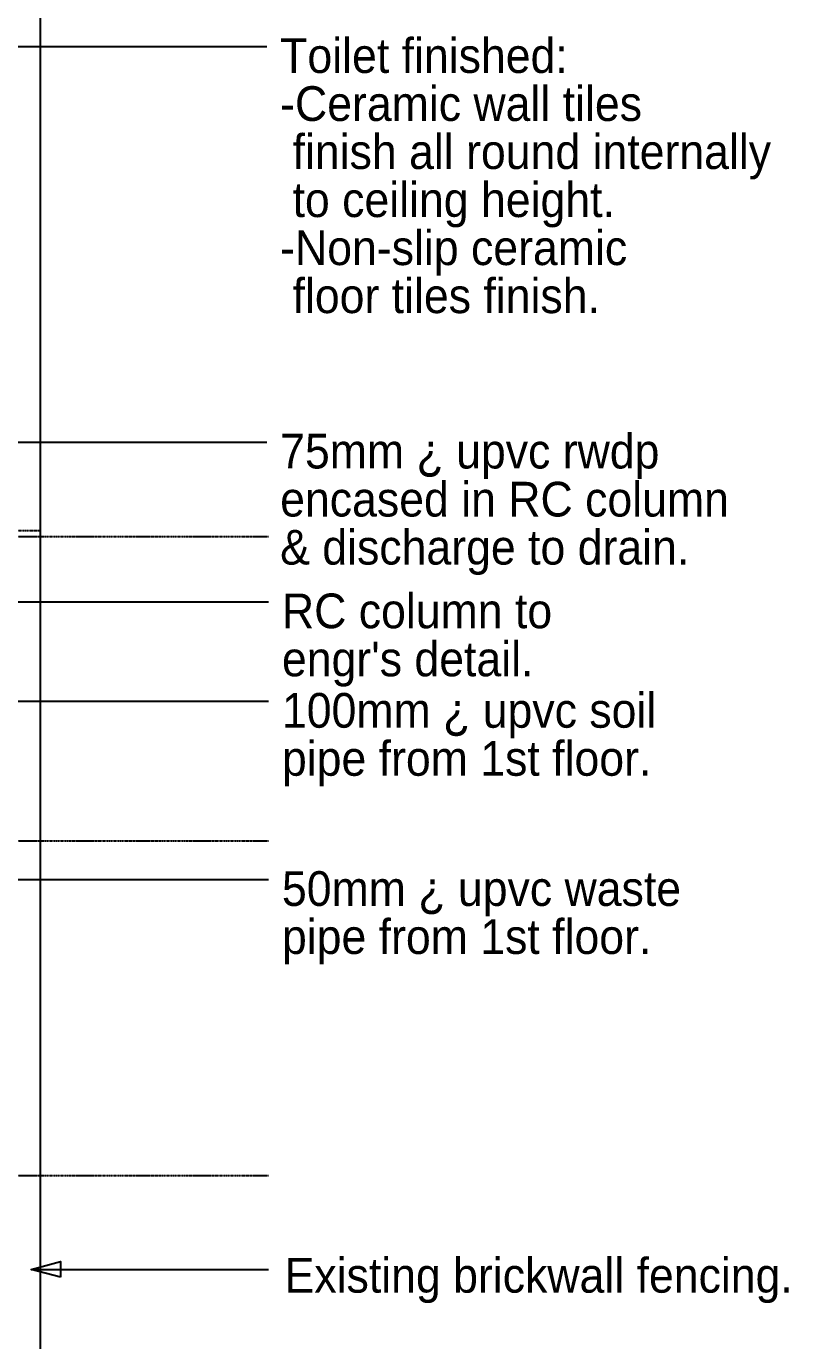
# Model space of a CAD drawing. Header units: inches. Extents: x 1543 to 314687, y -56168 to -771.
# Drawn here: x 35469 to 40482, y -14356 to -5717 of the extents above; entities that cross this region are included whole.
import ezdxf

# ---------------------------------------------------------------- set-up
doc = ezdxf.new("R2010")
doc.units = ezdxf.units.IN
doc.header["$MEASUREMENT"] = 0
doc.linetypes.add('PC_DASH_2', pattern=[0.638889, 0.277778, -0.083333, 0.055556, -0.083333, 0.055556, -0.083333])
for name, color, linetype in [('Boundary Line', 7, 'Continuous'), ('Grid Line', 7, 'Continuous'), ('Ground Floor Plan', 7, 'Continuous'), ('Text', 7, 'Continuous')]:
    doc.layers.add(name, color=color, linetype=linetype)

# ---------------------------------------------------------------- blocks, each defined once
blk = doc.blocks.new('PD_915089')
at = {"layer": 'Text', "color": 7}
for points in [[(30936.8, -10921), (32000, -11325), (37061.8, -11325)], [(31099, -11038), (30936.8, -10921), (31135.8, -10941.3), (31099, -11038)]]:
    blk.add_lwpolyline(points, dxfattribs=at)
at = {"layer": 'Text', "color": 7, "insert": (37150.4, -11270.3), "char_height": 228.203, "width": 2857.5, "attachment_point": 1}
blk.add_mtext('\\pxsm0.83;\\fHelvetica|b0|i0|c0|p228.2031;\\W0.92;50mm ¿ upvc waste\\Ppipe from 1st floor.', dxfattribs=at)
blk = doc.blocks.new('PD_915090')
at = {"layer": 'Text', "color": 7}
for points in [[(31011.8, -10796), (33037.1, -10153.8), (37061.8, -10153.8)], [(31211.6, -10787), (31011.8, -10796), (31180.3, -10688.3), (31211.6, -10787)]]:
    blk.add_lwpolyline(points, dxfattribs=at)
at = {"layer": 'Text', "color": 7, "insert": (37150.4, -10099.1), "char_height": 228.203, "width": 2681.111, "attachment_point": 1}
blk.add_mtext('\\pxsm0.83;\\fHelvetica|b0|i0|c0|p228.2031;\\W0.92;100mm ¿ upvc soil\\Ppipe from 1st floor.', dxfattribs=at)
blk = doc.blocks.new('PD_915092')
at = {"layer": 'Text', "color": 7}
for points in [[(30293.1, -9468.5), (32100, -5850), (37050, -5850)], [(30425.7, -9318.7), (30293.1, -9468.5), (30333.1, -9272.5), (30425.7, -9318.7)]]:
    blk.add_lwpolyline(points, dxfattribs=at)
at = {"layer": 'Text', "color": 7, "insert": (37138.6, -5795.3), "char_height": 228.203, "width": 3492.5, "attachment_point": 1}
blk.add_mtext('\\pxsm0.83;\\fHelvetica|b0|i0|c0|p228.2031;\\W0.92;Toilet finished:\\P-Ceramic wall tiles\\P finish all round internally\\P to ceiling height.\\P-Non-slip ceramic\\P floor tiles finish.', dxfattribs=at)
blk = doc.blocks.new('PD_915093')
at = {"layer": 'Text', "color": 7}
blk.add_line((35502.1, -13887.9), (37061.8, -13887.9), dxfattribs=at)
blk.add_lwpolyline([(35695.3, -13939.7), (35502.1, -13887.9), (35695.3, -13836.2), (35695.3, -13939.7)], dxfattribs=at)
at = {"layer": 'Text', "color": 7, "insert": (37167.6, -13812.4), "char_height": 228.203, "width": 3633.611, "attachment_point": 1}
blk.add_mtext('\\pxsm0.83;\\fHelvetica|b0|i0|c0|p228.2031;\\W0.92;Existing brickwall fencing.', dxfattribs=at)
blk = doc.blocks.new('PD_915095')
at = {"layer": 'Text', "color": 7}
for points in [[(31061.8, -9071), (31650, -8450), (37050, -8450)], [(31232.2, -8966.4), (31061.8, -9071), (31157.1, -8895.2), (31232.2, -8966.4)]]:
    blk.add_lwpolyline(points, dxfattribs=at)
at = {"layer": 'Text', "color": 7, "insert": (37138.6, -8395.3), "char_height": 228.203, "width": 3210.278, "attachment_point": 1}
blk.add_mtext('\\pxsm0.83;\\fHelvetica|b0|i0|c0|p228.2031;\\W0.92;75mm ¿ upvc rwdp\\Pencased in RC column\\P& discharge to drain.', dxfattribs=at)
blk = doc.blocks.new('PD_915096')
at = {"layer": 'Text', "color": 7}
for points in [[(31161.8, -9196), (32150, -9500), (37061.8, -9500)], [(31331.2, -9302.3), (31161.8, -9196), (31361.7, -9203.4), (31331.2, -9302.3)]]:
    blk.add_lwpolyline(points, dxfattribs=at)
at = {"layer": 'Text', "color": 7, "insert": (37150.4, -9445.3), "char_height": 228.203, "width": 1940.278, "attachment_point": 1}
blk.add_mtext("\\pxsm0.83;\\fHelvetica|b0|i0|c0|p228.2031;\\W0.92;RC column to\\Pengr's detail.", dxfattribs=at)

msp = doc.modelspace()

# ---------------------------------------------------------------- linework, layer by layer
at = {"layer": 'Boundary Line', "color": 108, "linetype": 'PC_DASH_2', "true_color": 0x006411}
for p, q in [((35561.8, -3031), (35561.8, -28771)), ((14197, -9031), (35561.8, -9031))]:
    msp.add_line(p, q, dxfattribs=at)
at = {"layer": 'Grid Line', "color": 12, "linetype": 'PC_DASH_2', "true_color": 0xdc0806}
for p, q in [((4061.8, -9071), (37061.8, -9071)), ((4061.8, -11071), (37061.8, -11071)), ((4061.8, -13271), (37061.8, -13271))]:
    msp.add_line(p, q, dxfattribs=at)
at = {"layer": 'Ground Floor Plan', "color": 7}
msp.add_line((35561.8, -3031), (35561.8, -28771), dxfattribs=at)

# ---------------------------------------------------------------- block references
at = {"layer": 'Text'}
for name in ['PD_915092', 'PD_915095', 'PD_915096', 'PD_915090', 'PD_915089', 'PD_915093']:
    msp.add_blockref(name, (0, 0), dxfattribs=at)

doc.saveas('drawing.dxf')
